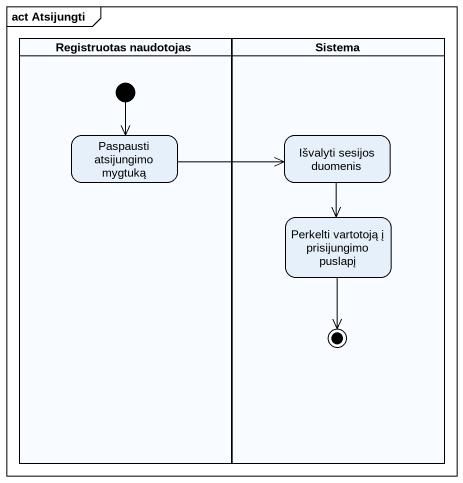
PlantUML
@startuml
mainframe act Atsijungti
hide empty description
state "Registruotas naudotojas" as Registruotas_naudotojas <<partition>> {
  state "Paspausti atsijungimo mygtuką" as Paspausti_atsijungimo
  [*] --> Paspausti_atsijungimo
}
state Sistema <<partition>> {
  state "Išvalyti sesijos duomenis" as Išvalyti_sesijos_duomenis
  state "Perkelti vartotoją į prisijungimo puslapį" as Perkelti_vartotoją_į
  Perkelti_vartotoją_į --> [*]
}
Paspausti_atsijungimo -right-> Išvalyti_sesijos_duomenis
Išvalyti_sesijos_duomenis --> Perkelti_vartotoją_į
@enduml
